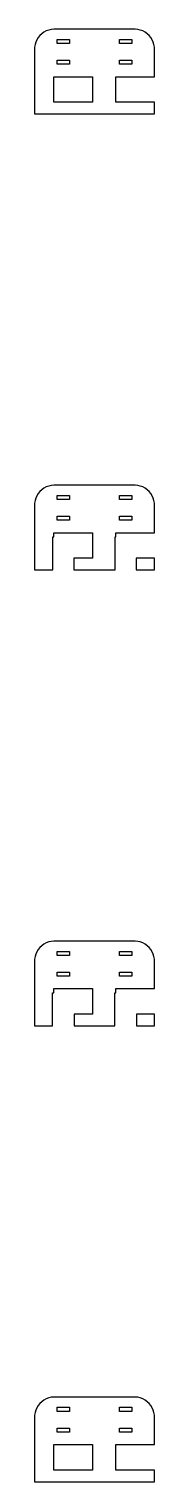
# Model space of a CAD drawing. Header units: metres. Extents: x -14 to 14, y 0 to 350.
import ezdxf

# ---------------------------------------------------------------- set-up
doc = ezdxf.new("R2010")
doc.units = ezdxf.units.M

msp = doc.modelspace()

# ---------------------------------------------------------------- linework, layer by layer
for p, q in [((-9.81395, 350.49), (-10.4369, 350.411)), ((9.81395, 350.49), (-9.81395, 350.49)), ((10.4369, 350.411), (9.81395, 350.49)), ((-14.1489, 347.341), (-14.3429, 346.743)), ((-13.8815, 347.909), (-14.1489, 347.341)), ((-13.5451, 348.439), (-13.8815, 347.909)), ((-13.1448, 348.923), (-13.5451, 348.439)), ((-12.6871, 349.353), (-13.1448, 348.923)), ((-12.1791, 349.722), (-12.6871, 349.353)), ((-11.6289, 350.024), (-12.1791, 349.722)), ((-11.0451, 350.255), (-11.6289, 350.024)), ((-10.4369, 350.411), (-11.0451, 350.255)), ((-9, 347), (-9, 348)), ((-9, 348), (-6, 348)), ((-6, 347), (-9, 347)), ((-6, 348), (-6, 347)), ((6, 347), (6, 348)), ((6, 348), (9, 348)), ((9, 347), (6, 347)), ((9, 348), (9, 347)), ((11.0451, 350.255), (10.4369, 350.411)), ((11.6289, 350.024), (11.0451, 350.255)), ((12.1791, 349.722), (11.6289, 350.024)), ((12.6871, 349.353), (12.1791, 349.722)), ((13.1448, 348.923), (12.6871, 349.353)), ((13.5451, 348.439), (13.1448, 348.923)), ((13.8815, 347.909), (13.5451, 348.439)), ((14.1489, 347.341), (13.8815, 347.909)), ((14.3429, 346.743), (14.1489, 347.341)), ((-14.4606, 346.127), (-14.5, 345.5)), ((-14.5, 345.5), (-14.5, 330)), ((-14.3429, 346.743), (-14.4606, 346.127)), ((14.4606, 346.127), (14.3429, 346.743)), ((14.5, 345.5), (14.4606, 346.127)), ((14.5, 339), (14.5, 345.5)), ((-9, 342), (-9, 343)), ((-9, 343), (-6, 343)), ((-6, 342), (-9, 342)), ((-6, 343), (-6, 342)), ((6, 342), (6, 343)), ((6, 343), (9, 343)), ((9, 342), (6, 342)), ((9, 343), (9, 342)), ((-9.83968, 332.83), (-9.83968, 339)), ((-9.83968, 339), (-0.48093, 339)), ((-0.48093, 339), (-0.48093, 332.83)), ((5.16031, 332.83), (5.16031, 339)), ((5.16031, 339), (14.5, 339)), ((-14.5, 330), (14.5, 330)), ((-0.48093, 332.83), (-9.83968, 332.83)), ((14.5, 332.83), (5.16031, 332.83)), ((14.5, 330), (14.5, 332.83)), ((-13.5451, 238.439), (-13.8815, 237.909)), ((-13.1448, 238.923), (-13.5451, 238.439)), ((-12.6871, 239.353), (-13.1448, 238.923)), ((-12.1791, 239.722), (-12.6871, 239.353)), ((-11.6289, 240.024), (-12.1791, 239.722)), ((-11.0451, 240.255), (-11.6289, 240.024)), ((-10.4369, 240.411), (-11.0451, 240.255)), ((-9.81395, 240.49), (-10.4369, 240.411)), ((9.81395, 240.49), (-9.81395, 240.49)), ((10.4369, 240.411), (9.81395, 240.49)), ((11.0451, 240.255), (10.4369, 240.411)), ((11.6289, 240.024), (11.0451, 240.255)), ((12.1791, 239.722), (11.6289, 240.024)), ((12.6871, 239.353), (12.1791, 239.722)), ((13.1448, 238.923), (12.6871, 239.353)), ((13.5451, 238.439), (13.1448, 238.923)), ((13.8815, 237.909), (13.5451, 238.439)), ((-14.4606, 236.127), (-14.5, 235.5)), ((-14.5, 235.5), (-14.5, 220)), ((-14.3429, 236.743), (-14.4606, 236.127)), ((-14.1489, 237.341), (-14.3429, 236.743)), ((-13.8815, 237.909), (-14.1489, 237.341)), ((-9, 237), (-9, 238)), ((-9, 238), (-6, 238)), ((-6, 237), (-9, 237)), ((-6, 238), (-6, 237)), ((6, 237), (6, 238)), ((6, 238), (9, 238)), ((9, 237), (6, 237)), ((9, 238), (9, 237)), ((14.1489, 237.341), (13.8815, 237.909)), ((14.3429, 236.743), (14.1489, 237.341)), ((14.4606, 236.127), (14.3429, 236.743)), ((14.5, 235.5), (14.4606, 236.127)), ((14.5, 229), (14.5, 235.5)), ((-9, 232), (-9, 233)), ((-9, 233), (-6, 233)), ((-6, 232), (-9, 232)), ((-6, 233), (-6, 232)), ((6, 232), (6, 233)), ((6, 233), (9, 233)), ((9, 232), (6, 232)), ((9, 233), (9, 232)), ((-10.0307, 228), (-9.83968, 228)), ((-10.0307, 220), (-10.0307, 228)), ((-9.83968, 228), (-9.83968, 229)), ((-9.83968, 229), (-0.48093, 229)), ((-0.48093, 229), (-0.48093, 222.83)), ((4.96927, 220), (4.96927, 228)), ((4.96927, 228), (5.16031, 228)), ((5.16031, 228), (5.16031, 229)), ((5.16031, 229), (14.5, 229)), ((-0.48093, 222.83), (-4.96927, 222.83)), ((-4.96927, 222.83), (-4.96927, 220)), ((14.5, 222.83), (10.0307, 222.83)), ((10.0307, 222.83), (10.0307, 220)), ((14.5, 220), (14.5, 222.83)), ((-14.5, 220), (-10.0307, 220)), ((-4.96927, 220), (4.96927, 220)), ((10.0307, 220), (14.5, 220)), ((-12.1791, 129.722), (-12.6871, 129.353)), ((-11.6289, 130.024), (-12.1791, 129.722)), ((-11.0451, 130.255), (-11.6289, 130.024)), ((-10.4369, 130.411), (-11.0451, 130.255)), ((-9.81395, 130.49), (-10.4369, 130.411)), ((9.81395, 130.49), (-9.81395, 130.49)), ((10.4369, 130.411), (9.81395, 130.49)), ((11.0451, 130.255), (10.4369, 130.411)), ((11.6289, 130.024), (11.0451, 130.255)), ((12.1791, 129.722), (11.6289, 130.024)), ((12.6871, 129.353), (12.1791, 129.722)), ((-14.3429, 126.743), (-14.4606, 126.127)), ((-14.1489, 127.341), (-14.3429, 126.743)), ((-13.8815, 127.909), (-14.1489, 127.341)), ((-13.5451, 128.439), (-13.8815, 127.909)), ((-13.1448, 128.923), (-13.5451, 128.439)), ((-12.6871, 129.353), (-13.1448, 128.923)), ((-9, 127), (-9, 128)), ((-9, 128), (-6, 128)), ((-6, 127), (-9, 127)), ((-6, 128), (-6, 127)), ((6, 127), (6, 128)), ((6, 128), (9, 128)), ((9, 127), (6, 127)), ((9, 128), (9, 127)), ((13.1448, 128.923), (12.6871, 129.353)), ((13.5451, 128.439), (13.1448, 128.923)), ((13.8815, 127.909), (13.5451, 128.439)), ((14.1489, 127.341), (13.8815, 127.909)), ((14.3429, 126.743), (14.1489, 127.341)), ((14.4606, 126.127), (14.3429, 126.743)), ((-14.4606, 126.127), (-14.5, 125.5)), ((-14.5, 125.5), (-14.5, 110)), ((-9, 122), (-9, 123)), ((-9, 123), (-6, 123)), ((-6, 123), (-6, 122)), ((6, 122), (6, 123)), ((6, 123), (9, 123)), ((9, 123), (9, 122)), ((14.5, 125.5), (14.4606, 126.127)), ((14.5, 119), (14.5, 125.5)), ((-6, 122), (-9, 122)), ((9, 122), (6, 122)), ((-10.0942, 118), (-9.83968, 118)), ((-10.0942, 110), (-10.0942, 118)), ((-9.83968, 118), (-9.83968, 119)), ((-9.83968, 119), (-0.48093, 119)), ((-0.48093, 119), (-0.48093, 112.83)), ((4.90581, 110), (4.90581, 118)), ((4.90581, 118), (5.16031, 118)), ((5.16031, 118), (5.16031, 119)), ((5.16031, 119), (14.5, 119)), ((-0.48093, 112.83), (-4.90581, 112.83)), ((-4.90581, 112.83), (-4.90581, 110)), ((14.5, 112.83), (10.0942, 112.83)), ((10.0942, 112.83), (10.0942, 110)), ((14.5, 110), (14.5, 112.83)), ((-14.5, 110), (-10.0942, 110)), ((-4.90581, 110), (4.90581, 110)), ((10.0942, 110), (14.5, 110)), ((-13.8815, 17.9088), (-14.1489, 17.3406)), ((-13.5451, 18.4389), (-13.8815, 17.9088)), ((-13.1448, 18.9227), (-13.5451, 18.4389)), ((-12.6871, 19.3526), (-13.1448, 18.9227)), ((-12.1791, 19.7216), (-12.6871, 19.3526)), ((-11.6289, 20.0241), (-12.1791, 19.7216)), ((-11.0451, 20.2553), (-11.6289, 20.0241)), ((-10.4369, 20.4114), (-11.0451, 20.2553)), ((-9.81395, 20.4901), (-10.4369, 20.4114)), ((9.81395, 20.4901), (-9.81395, 20.4901)), ((-9, 17), (-9, 18)), ((-9, 18), (-6, 18)), ((-6, 18), (-6, 17)), ((6, 17), (6, 18)), ((6, 18), (9, 18)), ((9, 18), (9, 17)), ((10.4369, 20.4114), (9.81395, 20.4901)), ((11.0451, 20.2553), (10.4369, 20.4114)), ((11.6289, 20.0241), (11.0451, 20.2553)), ((12.1791, 19.7216), (11.6289, 20.0241)), ((12.6871, 19.3526), (12.1791, 19.7216)), ((13.1448, 18.9227), (12.6871, 19.3526)), ((13.5451, 18.4389), (13.1448, 18.9227)), ((13.8815, 17.9088), (13.5451, 18.4389)), ((14.1489, 17.3406), (13.8815, 17.9088)), ((-14.4606, 16.1267), (-14.5, 15.5)), ((-14.5, 15.5), (-14.5, 0)), ((-14.3429, 16.7434), (-14.4606, 16.1267)), ((-14.1489, 17.3406), (-14.3429, 16.7434)), ((-6, 17), (-9, 17)), ((9, 17), (6, 17)), ((14.3429, 16.7434), (14.1489, 17.3406)), ((14.4606, 16.1267), (14.3429, 16.7434)), ((14.5, 15.5), (14.4606, 16.1267)), ((14.5, 9), (14.5, 15.5)), ((-9, 12), (-9, 13)), ((-9, 13), (-6, 13)), ((-6, 12), (-9, 12)), ((-6, 13), (-6, 12)), ((6, 12), (6, 13)), ((6, 13), (9, 13)), ((9, 12), (6, 12)), ((9, 13), (9, 12)), ((-9.83968, 2.82999), (-9.83968, 9)), ((-9.83968, 9), (-0.48093, 9)), ((-0.48093, 9), (-0.48093, 2.82999)), ((5.16031, 2.82999), (5.16031, 9)), ((5.16031, 9), (14.5, 9)), ((-14.5, 0), (14.5, 0)), ((-0.48093, 2.82999), (-9.83968, 2.82999)), ((14.5, 2.82999), (5.16031, 2.82999)), ((14.5, 0), (14.5, 2.82999))]:
    msp.add_line(p, q)

doc.saveas('drawing.dxf')
